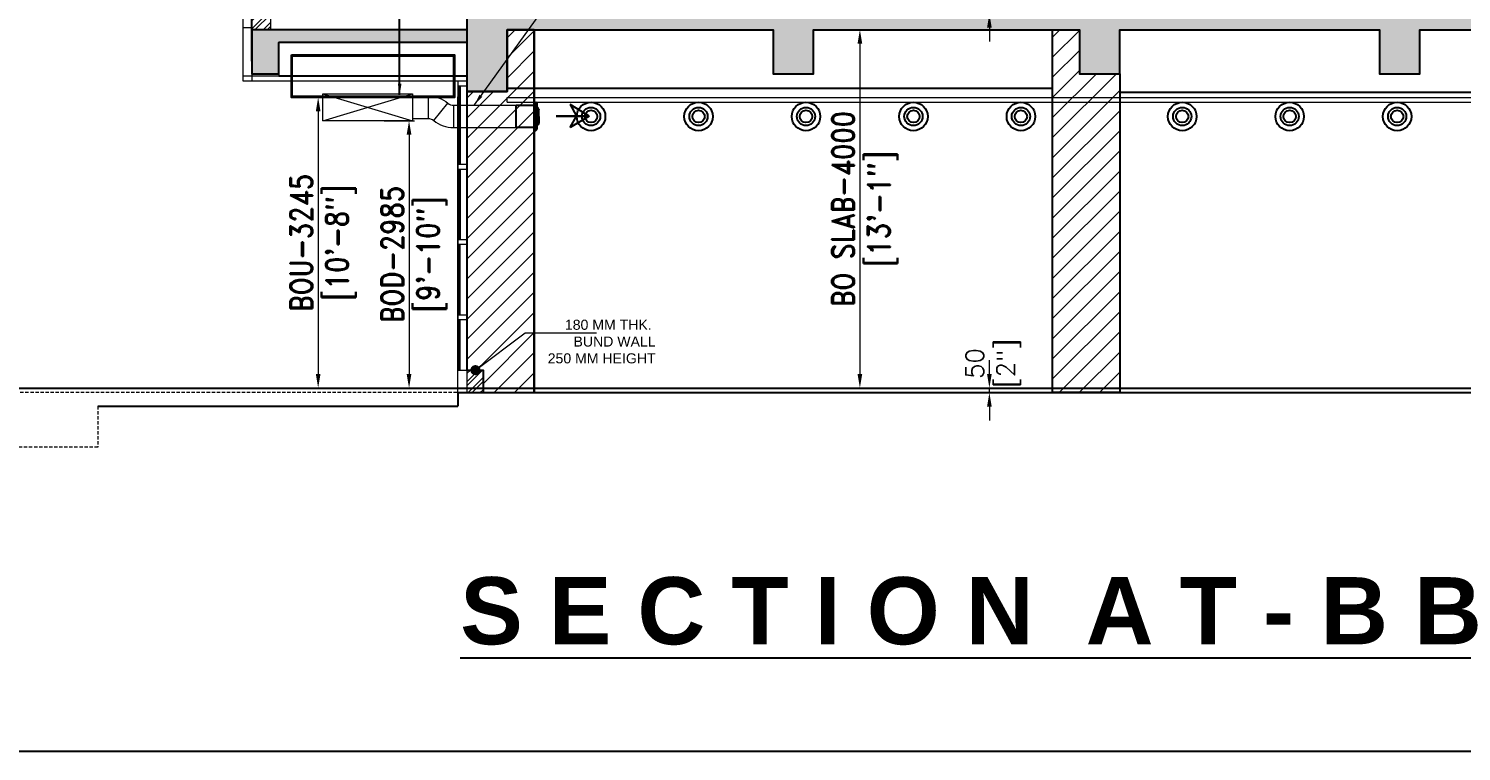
# Model space of a CAD drawing. Header units: millimetres. Extents: x -330573 to 5697, y 22061 to 198972.
# Drawn here: x -321418 to -305420, y 116700 to 124768 of the extents above; entities that cross this region are included whole.
import ezdxf

# ---------------------------------------------------------------- set-up
doc = ezdxf.new("R2010")
doc.units = ezdxf.units.MM
doc.linetypes.add('BORDERX2', pattern=[3.5, 1, -0.5, 1, -0.5, 0, -0.5])
doc.linetypes.add('DASHED', pattern=[0.75, 0.5, -0.25])
for name, color, linetype in [('AR-CALC', 7, 'Continuous'), ('DIM', 6, 'Continuous'), ('HAC', 1, 'Continuous'), ('HVAC SAD', 6, 'Continuous')]:
    doc.layers.add(name, color=color, linetype=linetype)
for name, color, linetype, lineweight in [('BEAM', 54, 'Continuous', 18), ('I-FLOR-TXT', 2, 'Continuous', 5), ('I-TXT', 2, 'Continuous', 5), ('S-ELEVATION LINE', 253, 'Continuous', 15), ('S-GRID', 8, 'BORDERX2', 0), ('S-Hatch', 8, 'Continuous', 5), ('S-TEXT', 2, 'Continuous', 25), ('VL-AC-DIM', 20, 'Continuous', 25), ('VL-AC-EQUIPMENT', 5, 'Continuous', 25), ('VL-AC-SA', 6, 'Continuous', 5), ('VL-AC-SA_TEXT_50', 7, 'Continuous', 25), ('VL-AC-SAT', 72, 'Continuous', 25), ('VL-FC', 21, 'Continuous', 18)]:
    doc.layers.add(name, color=color, linetype=linetype, lineweight=lineweight)
doc.layers.add('S-COL.', color=7, linetype='Continuous', true_color=0x0000fa)
doc.layers.add('S-SLAB', color=7, linetype='Continuous', true_color=0x8b9895)
doc.layers.add('S-EXISTING GLAZING', color=7, linetype='Continuous', lineweight=13, true_color=0x0bf4d8)
doc.styles.add('75', font='arial.ttf', dxfattribs={"height": 112.5})
doc.styles.add('ROMANS', font='romans.shx', dxfattribs={"height": 200})
doc.styles.get("Standard").update_dxf_attribs({"font": 'arial.ttf'})
doc.styles.add('VOLTAS - ROMAND', font='romand.shx', dxfattribs={"width": 0.85})
doc.dimstyles.new('Dim75', dxfattribs={"dimscale": 0, "dimtxt": 112.5, "dimasz": 112.5, "dimexe": 50, "dimexo": 50, "dimgap": 0.09, "dimtad": 0, "dimdec": 0, "dimrnd": 5, "dimzin": 0, "dimdsep": 46, "dimtxsty": '75', "dimblk": 'ARCHTICK', "dimcen": 0.09, "dimdle": 75, "dimclrd": 8, "dimclre": 8, "dimclrt": 2, "dimadec": 0, "dimazin": 0, "dimtfac": 1, "dimtdec": 0, "dimtofl": 0, "dimtmove": 0, "dimatfit": 3, "dimldrblk": 'DOT', "dimfxl": 1, "dimtolj": 1, "dimtzin": 0, "dimlwd": -1, "dimlwe": -1, "dimarcsym": 0})
doc.dimstyles.get("Standard").update_dxf_attribs({"dimtxt": 0.18, "dimasz": 0.18, "dimexe": 0.18, "dimexo": 0.0625, "dimgap": 0.09, "dimtad": 0, "dimtih": 1, "dimtoh": 1, "dimdec": 4, "dimzin": 0, "dimdsep": 46, "dimtxsty": 'Standard', "dimcen": 0.09, "dimadec": 0, "dimazin": 0, "dimtfac": 1, "dimtdec": 4, "dimtofl": 0, "dimtmove": 0, "dimatfit": 3, "dimfxl": 1, "dimtolj": 1, "dimtzin": 0, "dimarcsym": 0})
doc.dimstyles.new('VL_DIM', dxfattribs={"dimscale": 1.25, "dimtxt": 200, "dimasz": 125, "dimexe": 50, "dimexo": 50, "dimgap": 50, "dimtad": 1, "dimdec": 0, "dimrnd": 1, "dimzin": 9, "dimdsep": 46, "dimtxsty": 'ROMANS', "dimcen": 0.09, "dimdle": 35, "dimclrd": 7, "dimclre": 7, "dimclrt": 7, "dimadec": 0, "dimazin": 0, "dimtfac": 1, "dimtdec": 0, "dimtmove": 2, "dimatfit": 3, "dimfxl": 1, "dimtolj": 1, "dimtzin": 0, "dimlwd": 15, "dimlwe": 15, "dimarcsym": 1})

# ---------------------------------------------------------------- blocks, each defined once
blk = doc.blocks.new('_ArchTick')
at = {"color": 0, "linetype": 'ByBlock', "const_width": 0.15}
blk.add_lwpolyline([(-0.5, -0.5), (0.5, 0.5)], dxfattribs=at)
blk = doc.blocks.new('*D71')
at = {"layer": 'AR-CALC', "color": 7, "lineweight": 15, "transparency": 16777216}
for p, q in [((-310690, 120912), (-310690, 121068)), ((-310709, 120755), (-310628, 120755)), ((-310709, 120705), (-310628, 120705)), ((-310690, 120705), (-310690, 120755)), ((-310690, 120549), (-310690, 120393))]:
    blk.add_line(p, q, dxfattribs=at)
at = {"layer": 'AR-CALC', "color": 7, "transparency": 16777216}
for points in [[(-310716, 120912), (-310664, 120912), (-310690, 120755)], [(-310716, 120549), (-310664, 120549), (-310690, 120705)]]:
    blk.add_solid(points, dxfattribs=at)
at = {"layer": 'Defpoints', "color": 0, "transparency": 16777216}
for p in [(-310772, 120755), (-310772, 120705), (-310690, 120755)]:
    blk.add_point(p, dxfattribs=at)
at = {"layer": 'AR-CALC', "color": 7, "transparency": 16777216, "char_height": 200, "attachment_point": 5, "rotation": 90, "style": 'ROMANS'}
for s, insert in [('\\A1;[2"]', (-310475, 121030)), ('\\A1;50', (-310853, 121030))]:
    blk.add_mtext(s, dxfattribs=dict(at, insert=insert))
blk = doc.blocks.new('A$C14FA655D')
at = {"layer": 'VL-AC-SAT'}
for p, q in [((215, 35), (215, -285)), ((215, 35), (230, 22)), ((816, -121), (603, 9)), ((603, 9), (672, -121)), ((255, -125), (255, -55)), ((255, -125), (255, -195)), ((816, -121), (445, -121)), ((445, -121), (816, -121)), ((816, -121), (445, -121)), ((445, -121), (816, -121)), ((816, -121), (603, -250)), ((603, -250), (672, -121)), ((215, -285), (230, -272))]:
    blk.add_line(p, q, dxfattribs=at)
blk.add_lwpolyline([(0, 0), (200, 0), (200, -250), (0, -250)], close=True, dxfattribs=at)
for points in [[(215, -285), (200, -285), (200, 35), (215, 35)], [(230, 22), (230, -272)]]:
    blk.add_lwpolyline(points, dxfattribs=at)
for centre, start, end in [((213, -61), 7.9087, 65.9574), ((213, -189), 294.0426, 352.0913)]:
    blk.add_arc(centre, 42.9, start, end, dxfattribs=at)
blk = doc.blocks.new('A$C364F0CCE')
at = {"layer": 'VL-AC-SAT'}
for radius in [159, 102, 69]:
    blk.add_circle((0, 0), radius, dxfattribs=at)
blk = doc.blocks.new('*D74')
at = {"layer": 'AR-CALC', "color": 7, "lineweight": 15, "transparency": 16777216}
for p, q in [((-310690, 125142), (-310690, 125298)), ((-310709, 124985), (-310628, 124985)), ((-310690, 124935), (-310690, 124985)), ((-310709, 124935), (-310628, 124935)), ((-310690, 124779), (-310690, 124623))]:
    blk.add_line(p, q, dxfattribs=at)
at = {"layer": 'AR-CALC', "color": 7, "transparency": 16777216}
for points in [[(-310716, 125142), (-310664, 125142), (-310690, 124985)], [(-310716, 124779), (-310664, 124779), (-310690, 124935)]]:
    blk.add_solid(points, dxfattribs=at)
at = {"layer": 'Defpoints', "color": 0, "transparency": 16777216}
for p in [(-310772, 124985), (-310690, 124985), (-310772, 124935)]:
    blk.add_point(p, dxfattribs=at)
at = {"layer": 'AR-CALC', "color": 7, "transparency": 16777216, "char_height": 200, "attachment_point": 5, "rotation": 90, "style": 'ROMANS'}
for s, insert in [('\\A1;[2"]', (-310475, 125260)), ('\\A1;50', (-310853, 125260))]:
    blk.add_mtext(s, dxfattribs=dict(at, insert=insert))
blk = doc.blocks.new('*D146')
at = {"layer": 'Defpoints', "color": 0, "transparency": 16777216}
for p in [(-317511, 123740), (-317170, 120755), (-317087, 120755)]:
    blk.add_point(p, dxfattribs=at)
at = {"layer": 'VL-AC-DIM', "color": 7, "lineweight": 15, "transparency": 16777216}
for p, q in [((-317448, 123740), (-317108, 123740)), ((-317170, 123584), (-317170, 120912)), ((-317149, 120755), (-317233, 120755))]:
    blk.add_line(p, q, dxfattribs=at)
at = {"layer": 'VL-AC-DIM', "color": 7, "transparency": 16777216}
for points in [[(-317197, 123584), (-317144, 123584), (-317170, 123740)], [(-317197, 120912), (-317144, 120912), (-317170, 120755)]]:
    blk.add_solid(points, dxfattribs=at)
at = {"layer": 'VL-AC-DIM', "color": 7, "transparency": 16777216, "char_height": 250, "width": 717.21, "attachment_point": 5, "rotation": 90, "style": 'VOLTAS - ROMAND'}
for s, insert in [('\\A1;BOD-2985', (-317358, 122248)), ('\\A1;[9\'-10"]', (-316917, 122248))]:
    blk.add_mtext(s, dxfattribs=dict(at, insert=insert))
blk = doc.blocks.new('*D149')
at = {"layer": 'Defpoints', "color": 0, "transparency": 16777216}
for p in [(-311983, 124755), (-312136, 120755), (-311983, 120755)]:
    blk.add_point(p, dxfattribs=at)
at = {"layer": 'VL-AC-DIM', "color": 7, "lineweight": 15, "transparency": 16777216}
for p, q in [((-312046, 124755), (-312198, 124755)), ((-312136, 124599), (-312136, 120912)), ((-312046, 120755), (-312198, 120755))]:
    blk.add_line(p, q, dxfattribs=at)
at = {"layer": 'VL-AC-DIM', "color": 7, "transparency": 16777216}
for points in [[(-312162, 124599), (-312110, 124599), (-312136, 124755)], [(-312162, 120912), (-312110, 120912), (-312136, 120755)]]:
    blk.add_solid(points, dxfattribs=at)
at = {"layer": 'VL-AC-DIM', "color": 7, "transparency": 16777216, "char_height": 250, "attachment_point": 5, "rotation": 90, "style": 'VOLTAS - ROMAND'}
for s, insert in [('\\A1;BO SLAB-4000', (-312323, 122755)), ('\\A1;[13\'-1"]', (-311883, 122755))]:
    blk.add_mtext(s, dxfattribs=dict(at, insert=insert))
blk = doc.blocks.new('*D150')
at = {"layer": 'Defpoints', "color": 0, "transparency": 16777216}
for p in [(-318435, 124000), (-318185, 120755), (-318101, 120755)]:
    blk.add_point(p, dxfattribs=at)
at = {"layer": 'VL-AC-DIM', "color": 7, "lineweight": 15, "transparency": 16777216}
for p, q in [((-318373, 124000), (-318122, 124000)), ((-318185, 123844), (-318185, 120912)), ((-318164, 120755), (-318247, 120755))]:
    blk.add_line(p, q, dxfattribs=at)
at = {"layer": 'VL-AC-DIM', "color": 7, "transparency": 16777216}
for points in [[(-318211, 123844), (-318159, 123844), (-318185, 124000)], [(-318211, 120912), (-318159, 120912), (-318185, 120755)]]:
    blk.add_solid(points, dxfattribs=at)
at = {"layer": 'VL-AC-DIM', "color": 7, "transparency": 16777216, "char_height": 250, "width": 717.21, "attachment_point": 5, "rotation": 90, "style": 'VOLTAS - ROMAND'}
for s, insert in [('\\A1;BOU-3245', (-318372, 122378)), ('\\A1;[10\'-8"]', (-317932, 122378))]:
    blk.add_mtext(s, dxfattribs=dict(at, insert=insert))
blk = doc.blocks.new('SECTION')
at = {"layer": 'S-ELEVATION LINE', "ltscale": 90}
h = blk.add_hatch(dxfattribs=at)
h.set_pattern_fill('ANSI31', color=8, scale=50)
h.set_pattern_definition([(45, (-119240.44, 226308.69), (-112.2532, 112.2532), [])])
h.paths.add_polyline_path([(-8735, 4049.9), (-9037.6, 4049.9), (-9037.6, 3359.9), (-9487.6, 3359.9), (-9487.6, 250.2), (-9307.6, 250.2), (-9307.6, 0), (-8735, -0.1)])
h = blk.add_hatch(dxfattribs=at)
h.set_pattern_fill('ANSI31', color=8, scale=50)
h.set_pattern_definition([(45, (37390, 311749.92), (-112.2532, 112.2532), [])])
h.paths.add_polyline_path([(-2947.6, 4049.9), (-2647.6, 4049.9), (-2647.6, 3559.9), (-2197.6, 3559.9), (-2197.6, -0.1), (-2947.6, -0.1)])
at = {"layer": 'S-Hatch'}
h = blk.add_hatch(dxfattribs=at)
h.set_pattern_fill('ANSI32', color=8, scale=10)
h.set_pattern_definition([(45, (-95055.415, 264579.92), (-67.35192, 67.35192), []), (45, (-95010.51, 264579.92), (-67.35192, 67.35192), [])])
h.paths.add_polyline_path([(-9317.6, 4479.9), (-9487.6, 4479.9), (-9487.6, 4229.9), (-9317.6, 4229.9)])
h.paths.add_polyline_path([(-11677.9, 4229.9), (-11887.6, 4229.9), (-11887.6, 4049.6), (-11677.9, 4049.7)])
h.paths.add_polyline_path([(-9487.6, 8459.9), (-9317.6, 8459.9), (-9317.6, 8709.9), (-9487.6, 8709.9)])
h = blk.add_hatch(dxfattribs=at)
h.set_pattern_fill('ANSI32', color=8, scale=10)
h.set_pattern_definition([(45, (-117917.76, 255448.69), (-67.35192, 67.35192), []), (45, (-117872.86, 255448.69), (-67.35192, 67.35192), [])])
h.paths.add_polyline_path([(-9307.6, 250.2), (-9487.6, 250.2), (-9487.6, -0.1), (-9307.6, -0.1)])
at = {"layer": 'S-SLAB'}
h = blk.add_hatch(color=8, dxfattribs=at)
h.dxf.hatch_style = 1
h.paths.add_polyline_path([(-9487.6, 3909.9), (-9487.6, 4049.9), (-11677.9, 4049.7), (-11677.9, 4049.6), (-11887.6, 4049.6), (-11887.9, 3558.7), (-11587.6, 3558.9), (-11587.6, 3909.7)])
edge = h.paths.add_edge_path()
edge.add_line((-9487.6, 8309.9), (-11887.6, 8309.6))
edge.add_line((-11887.6, 8309.6), (-11887.9, 7679.4))
edge.add_line((-11887.9, 7679.4), (-11557.6, 7679.6))
edge.add_line((-11557.6, 7679.6), (-11557.6, 8169.7))
edge.add_line((-11557.6, 8169.7), (-9487.6, 8169.9))
at = {"layer": 'S-SLAB', "ltscale": 90}
h = blk.add_hatch(color=8, dxfattribs=at)
h.dxf.hatch_style = 1
h.paths.add_polyline_path([(-9487.6, 4229.9), (-9487.6, 3359.9), (-9037.6, 3359.9), (-9037.6, 4049.9), (-6067.6, 4049.9), (-6067.6, 3559.9), (-5617.6, 3559.9), (-5617.6, 4049.9), (-2647.6, 4049.9), (-2647.6, 3559.9), (-2197.6, 3559.9), (-2197.6, 4049.9), (702.4, 4049.9), (702.4, 3559.9), (1152.4, 3559.9), (1152.4, 4049.9), (4352.4, 4049.9), (4352.4, 3559.9), (4802.4, 3559.9), (4802.4, 4049.9), (9136.9, 4049.9), (9136.9, 3594.9), (9587.9, 3594.9), (9587.9, 3829.9), (11502.2, 3829.9), (11502.2, 3399.9), (11731.3, 3399.9), (11732.4, 3949.9), (11732.4, 4229.9), (11502.2, 4229.9), (11502.2, 3979.9), (9587.4, 3979.9), (9587.4, 4229.9)])
at = {"layer": 'BEAM', "color": 8}
blk.add_line((-11587.6, 3558.9), (-11587.6, 3534.8), dxfattribs=at)
at = {"layer": 'DIM', "color": 8, "linetype": 'ByBlock', "ltscale": 2}
blk.add_line((-11887.9, 3699.7), (-11887.9, 4479.7), dxfattribs=at)
at = {"layer": 'HAC', "color": 8}
for p, q in [((-9487.6, 4049.9), (-11677.9, 4049.7, 0)), ((-9487.6, 3909.9), (-11587.6, 3909.7, 0)), ((-11587.6, 3534.8), (-9487.6, 3534.8))]:
    blk.add_line(p, q, dxfattribs=at)
blk.add_lwpolyline([(-9487.6, 4049.9), (-11887.6, 4049.6), (-11887.9, 3558.7), (-11587.6, 3558.9), (-11587.6, 3909.7), (-9487.6, 3909.9)], dxfattribs=at)
at = {"layer": 'I-FLOR-TXT', "color": 8, "elevation": 0}
blk.add_lwpolyline([(-11677.9, 4479.7), (-11887.6, 4479.7), (-11887.6, 4049.6), (-11677.9, 4049.6)], close=True, dxfattribs=at)
at = {"layer": 'I-FLOR-TXT', "color": 8}
blk.add_lwpolyline([(-9307.6, 250.2), (-9487.6, 250.2), (-9487.6, -0.1), (-9307.6, -0.1)], close=True, dxfattribs=at)
at = {"layer": 'S-COL.', "color": 8, "ltscale": 90}
blk.add_line((-8735, 4049.9), (-8735, -0.1), dxfattribs=at)
blk.add_line((-8735, 4049.9), (-8735, -0.1), dxfattribs=at)
for points in [[(-8735, 4049.9), (-9037.6, 4049.9), (-9037.6, 3359.9), (-9487.6, 3359.9), (-9487.6, 250.2), (-9307.6, 250.2), (-9307.6, -0.1), (-8735, -0.1)], [(-2947.6, 4049.9), (-2647.6, 4049.9), (-2647.6, 3559.9), (-2197.6, 3559.9), (-2197.6, -0.1), (-2947.6, -0.1)]]:
    blk.add_lwpolyline(points, close=True, dxfattribs=at)
at = {"layer": 'S-ELEVATION LINE', "color": 8}
for p, q in [((-11887.9, 7939.7), (-11887.9, 3909.7)), ((-9587.4, 3425.2), (-9587.4, 250.4, 0)), ((-9487.6, 3359.9), (-9487.6, -0.1))]:
    blk.add_line(p, q, dxfattribs=at)
at = {"layer": 'S-ELEVATION LINE', "color": 8, "ltscale": 90, "elevation": 0}
for points in [[(-11987.6, 4074.9), (-11887.9, 4074.9), (-11887.9, 3474.9), (-11987.6, 3475.2)], [(-11987.9, 3475), (-11987.6, 3534.8), (-9487.5, 3534.7), (-9487.8, 3475)], [(-9587.4, 3425.2), (-9487.6, 3425), (-9487.6, 3475), (-9587.4, 3474.8)]]:
    blk.add_lwpolyline(points, close=True, dxfattribs=at)
at = {"layer": 'S-ELEVATION LINE', "color": 8, "ltscale": 90}
for points in [[(-9587.4, 2495.2), (-9487.6, 2494.9), (-9487.6, 2544.9), (-9587.4, 2545.2)], [(-9587.4, 1655.2), (-9487.6, 1654.9), (-9487.6, 1704.9), (-9587.4, 1705.2)], [(-9587.4, 815.2), (-9487.6, 814.9), (-9487.6, 864.9), (-9587.4, 865.2)], [(-9587.4, 250.4), (-9487.6, 250.2), (-9487.6, -0.2), (-9587.4, 0)]]:
    blk.add_lwpolyline(points, close=True, dxfattribs=at)
at = {"layer": 'S-EXISTING GLAZING', "color": 8}
for p, q in [((-11987.6, 3909.9, 0), (-11987.6, 6283.8)), ((-9570.1, 2545.2, 0), (-9570.1, 3425.2, 0)), ((-9558.1, 2545.2, 0), (-9558.1, 3425.1, 0)), ((-9587.4, 860.2, 0), (-9587.4, 3299.9)), ((-9587.4, 860.2, 0), (-9587.4, 3250.2)), ((-9572.2, 1705.2, 0), (-9572.2, 2495.2, 0)), ((-9572.2, 1705.2, 0), (-9572.2, 2495.2, 0)), ((-9560.2, 1705.2, 0), (-9560.2, 2495.2, 0)), ((-9560.2, 1705.2, 0), (-9560.2, 2495.2, 0)), ((-9587.4, 250.4, 0), (-9587.4, 1638.5)), ((-9587.4, 250.4, 0), (-9587.4, 1638.5)), ((-9574.4, 865.2, 0), (-9574.4, 1655.2, 0)), ((-9574.4, 865.2, 0), (-9574.4, 1655.2, 0)), ((-9562.4, 865.2, 0), (-9562.4, 1655.2, 0)), ((-9562.4, 865.2, 0), (-9562.4, 1655.2, 0)), ((-9574.4, 250.4, 0), (-9574.4, 815.2, 0)), ((-9574.4, 250.4, 0), (-9574.4, 815.2, 0)), ((-9562.4, 250.4, 0), (-9562.4, 815.2, 0)), ((-9562.4, 250.4, 0), (-9562.4, 815.2, 0))]:
    blk.add_line(p, q, dxfattribs=at)
at = {"layer": 'S-EXISTING GLAZING', "color": 8, "ltscale": 90}
for points in [[(-9587.4, 1655.2), (-9487.6, 1654.9), (-9487.6, 1704.9), (-9587.4, 1705.2)], [(-9587.4, 815.2), (-9487.6, 814.9), (-9487.6, 864.9), (-9587.4, 865.2)]]:
    blk.add_lwpolyline(points, close=True, dxfattribs=at)
at = {"layer": 'S-GRID', "color": 8, "linetype": 'DASHED', "ltscale": 75}
blk.add_line((-9487.6, -0.1), (-17350, -0.1), dxfattribs=at)
blk.add_line((-9487.6, -0.1), (-17350, -0.1), dxfattribs=at)
blk.add_lwpolyline([(-13609.1, -150.1), (-13609.1, -609.4), (-17353.7, -609.4)], dxfattribs=at)
at = {"layer": 'S-SLAB', "color": 8, "ltscale": 90}
for p, q in [((-9037.6, 3399.9), (-2947.6, 3399.9)), ((4052.4, 3349.9), (-2197.6, 3349.9)), ((4052.4, 3349.9), (-2197.6, 3349.9)), ((4052.4, 3349.9), (-2197.6, 3349.9)), ((-9587.4, 0), (-9587.4, -150.1)), ((-13609.1, -150.1), (-9587.4, -150.1))]:
    blk.add_line(p, q, dxfattribs=at)
for points in [[(-9487.6, 4229.9), (-9487.6, 3359.9), (-9037.6, 3359.9), (-9037.6, 4049.9), (-6067.6, 4049.9), (-6067.6, 3559.9), (-5617.6, 3559.9), (-5617.6, 4049.9), (-2647.6, 4049.9), (-2647.6, 3559.9), (-2197.6, 3559.9), (-2197.6, 4049.9), (702.4, 4049.9), (702.4, 3559.9), (1152.4, 3559.9), (1152.4, 4049.9), (4352.4, 4049.9)], [(-9587.4, 0), (9587.4, 0), (9587.4, -250), (11502.2, -250), (11502.4, -0.1), (16112.4, -0.1)]]:
    blk.add_lwpolyline(points, dxfattribs=at)
at = {"layer": 'I-TXT', "color": 8, "insert": (-7380.4, 813.4), "char_height": 112.5, "attachment_point": 3, "style": '75'}
blk.add_mtext_dynamic_manual_height_columns('\\pxqr;180 MM THK.  BUND WALL\\P250 MM HEIGHT ', width=1436.536, gutter_width=375, heights=[0], dxfattribs=at)
at = {"layer": 'S-TEXT', "color": 8, "ltscale": 90, "transparency": 33554687, "insert": (-9562.5, -2060.6), "char_height": 750, "width": 23944.298, "attachment_point": 1}
blk.add_mtext('{\\fArial|b1|i0|c0|p34;\\LS E C T I O N  A T - B B}', dxfattribs=at)
at = {"layer": 'I-FLOR-TXT', "color": 8}
blk.add_leader([(-9392.6, 250.2), (-8837.9, 666.3), (-8039.7, 666.3)], dimstyle='Dim75', override={"dimscale": 1, "dimfxl": 12, "dimfxlon": 1, "dimarcsym": 1}, dxfattribs=at)

msp = doc.modelspace()

# ---------------------------------------------------------------- linework, layer by layer
at = {"layer": 'AR-CALC'}
msp.add_line((-322625.1, 120755.4), (-284080.2, 120755.4), dxfattribs=at)
at = {"layer": 'VL-AC-EQUIPMENT'}
for points in [[(-330572.6, 134876.4), (-280868.4, 134876.4), (-280868.4, 116700.2), (-330572.6, 116700.2)], [(-318484.2, 124475.1), (-316664.2, 124475.1), (-316664.2, 124000.1), (-318484.2, 124000.1)], [(-318474.2, 124465.1), (-316674.2, 124465.1), (-316674.2, 124010.1), (-318474.2, 124010.1)]]:
    msp.add_lwpolyline(points, close=True, dxfattribs=at)
at = {"layer": 'VL-AC-SA'}
for p, q in [((-318131.4, 124039.9), (-317131.4, 123739.9)), ((-318131.4, 123739.9), (-317131.4, 124039.9)), ((-318131.4, 124039.9), (-317131.4, 124039.9)), ((-318131.4, 123739.9), (-318131.4, 124039.9)), ((-317131.4, 124039.9), (-317131.4, 123739.9)), ((-317131.4, 123739.9), (-318131.4, 123739.9)), ((-317131.4, 123739.9), (-318131.4, 123739.9))]:
    msp.add_line(p, q, dxfattribs=at)
for points in [[(-317131.4, 124014.9), (-316957.1, 124014.9, -0.1729427), (-316735.7, 123936, 0.1729427), (-316672.4, 123913.4), (-315974.2, 123913.4)], [(-317131.4, 123764.9), (-316957.1, 123764.9, -0.1729427), (-316893.9, 123742.4, 0.1729427), (-316672.4, 123663.4), (-315974.2, 123663.4)]]:
    msp.add_lwpolyline(points, format="xyb", dxfattribs=at)
for points in [[(-316957.1, 124014.9), (-316957.1, 123764.9)], [(-316893.9, 123742.4), (-316735.7, 123936)], [(-316672.4, 123913.4), (-316672.4, 123663.4)]]:
    msp.add_lwpolyline(points, dxfattribs=at)
at = {"layer": 'VL-FC'}
for p, q in [((-316074.2, 123998.4), (-298534.2, 123998.4)), ((-316074.2, 123948.4), (-298534.2, 123948.4))]:
    msp.add_line(p, q, dxfattribs=at)
msp.add_lwpolyline([(-316074.2, 123948.4), (-316074.2, 123998.4)], dxfattribs=at)

# ---------------------------------------------------------------- block references
at = {"layer": 'HVAC SAD'}
for name, p in [('SECTION', (-307036.5, 120705.3)), ('A$C14FA655D', (-315974.2, 123913.4)), ('A$C364F0CCE', (-315137.8, 123787.4)), ('A$C364F0CCE', (-313937.8, 123787.4)), ('A$C364F0CCE', (-312737.8, 123787.4)), ('A$C364F0CCE', (-311537.8, 123787.4)), ('A$C364F0CCE', (-310337.8, 123787.4)), ('A$C364F0CCE', (-308536.6, 123787.4)), ('A$C364F0CCE', (-307336.6, 123787.4)), ('A$C364F0CCE', (-306136.6, 123787.4))]:
    msp.add_blockref(name, p, dxfattribs=at)

# ---------------------------------------------------------------- dimensions: what is measured, and where the dimension line sits
at = {"layer": 'AR-CALC'}
for base, p1, p2, picture, middle in [((-310690.2, 124985.3), (-310772, 124935.3), (-310772, 124985.3), '*D74', (-310690.2, 125260.3)), ((-310690.2, 120755.4), (-310772, 120705.4), (-310772, 120755.4), '*D71', (-310690.2, 121030.4))]:
    dim = msp.add_linear_dim(base=base, p1=p1, p2=p2, angle=90, dimstyle='VL_DIM', override={"dimpost": '\\X'}, dxfattribs=at)
    dim.commit()
    dim.dimension.update_dxf_attribs({"geometry": picture, "text_midpoint": middle, "dimtype": 160})
at = {"layer": 'VL-AC-DIM', "color": 8}
for base, p1, p2, text, picture, middle in [((-312135.9, 120755.4), (-311983.3, 124755.3), (-311983.3, 120755.4), 'BO SLAB-<>', '*D149', (-312135.9, 122755.4)), ((-318184.8, 120755.4), (-318435.1, 124000.1), (-318101.3, 120755.4), 'BOU-<>', '*D150', (-318184.8, 122377.7)), ((-317170.5, 120755.4), (-317510.6, 123740.4), (-317087, 120755.4), 'BOD-<>', '*D146', (-317170.5, 122247.9))]:
    dim = msp.add_linear_dim(base=base, p1=p1, p2=p2, angle=90, text=text, dimstyle='VL_DIM', override={"dimpost": '\\X', "dimtxsty": 'VOLTAS - ROMAND'}, dxfattribs=at)
    dim.commit()
    dim.dimension.update_dxf_attribs({"geometry": picture, "text_midpoint": middle})

# ---------------------------------------------------------------- leaders
at = {"layer": 'VL-AC-DIM'}
msp.add_leader([(-316440.9, 123916.9), (-315141.6, 125721.5), (-314938.3, 125721.5)], dimstyle='VL_DIM', override={"dimscale": 1, "dimgap": 50, "dimtad": 0}, dxfattribs=at)
at = {"layer": 'VL-AC-SA_TEXT_50'}
msp.add_leader([(-317275.1, 124029.1), (-317275.1, 125346.7), (-315945.9, 125346.7)], dimstyle='Standard', override={"dimasz": 125, "dimclrd": 7}, dxfattribs=at)

doc.saveas('drawing.dxf')
